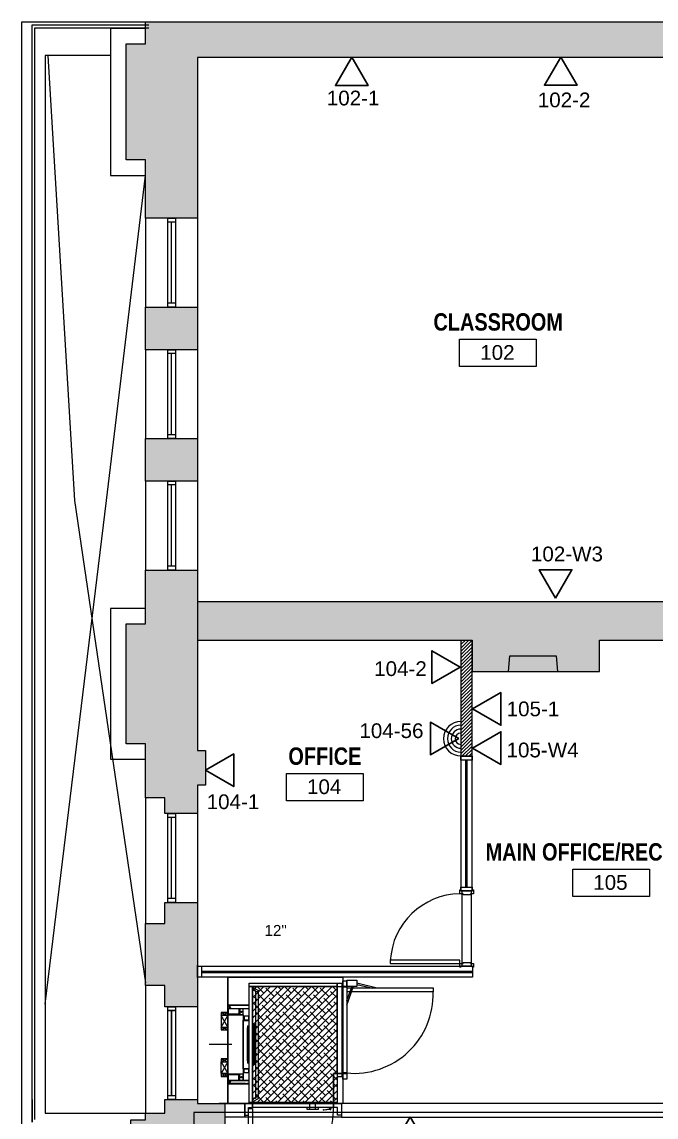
# Model space of a CAD drawing. Header units: inches. Extents: x 891 to 14187, y -1169 to 3232.
# Drawn here: x 4614 to 4942, y 2563 to 3130 of the extents above; entities that cross this region are included whole.
import ezdxf

# ---------------------------------------------------------------- set-up
doc = ezdxf.new("R2010")
doc.units = ezdxf.units.IN
doc.header["$MEASUREMENT"] = 0
for name, pattern in [('IMPORT-IMPORT-CENTER2', [1.125, 0.75, -0.125, 0.125, -0.125]), ('IMPORT-IMPORT-HIDDEN2', [0.1875, 0.125, -0.0625]), ('IMPORT-IMPORT-PHANTOM', [2.5, 1.25, -0.25, 0.25, -0.25, 0.25, -0.25]), ('IMPORT-IMPORT-PHANTOM2', [1.25, 0.625, -0.125, 0.125, -0.125, 0.125, -0.125])]:
    doc.linetypes.add(name, pattern=pattern)
doc.layers.add('_DROPS_IDFS', color=7, linetype='Continuous')
for name, color, linetype, lineweight in [('_OPTEC_LAYER', 1, 'Continuous', 30), ('A-ANNO-RM TAG', 7, 'Continuous', 9), ('A-DOOR', 7, 'Continuous', 9), ('A-DOOR-HEAD', 7, 'IMPORT-IMPORT-HIDDEN2', 9), ('A-GLAZ', 7, 'Continuous', 9), ('A-Grid', 7, 'IMPORT-IMPORT-CENTER2', 9), ('A-Hatch', 7, 'Continuous', 9), ('A-HATCH-1HR', 7, 'Continuous', 9), ('A-RAILING', 7, 'Continuous', 9), ('A-STAIR', 7, 'Continuous', 9), ('A-WALL-INT NEW', 7, 'Continuous', 9), ('E-25', 7, 'Continuous', 9), ('EX-EXT-CORE', 7, 'Continuous', 9), ('EX-Int Wall', 7, 'Continuous', 9), ('EX-Windows', 7, 'Continuous', 9), ('G-ANNO-TEXT', 7, 'Continuous', 9), ('MUC-EXST_COND', 7, 'Continuous', 9), ('MUC-LOW_WALL', 7, 'Continuous', 9), ('PHANTOM', 7, 'IMPORT-IMPORT-PHANTOM', 9), ('SPEAKER', 10, 'Continuous', 20), ('WALL TYPE', 7, 'IMPORT-IMPORT-PHANTOM2', 9)]:
    doc.layers.add(name, color=color, linetype=linetype, lineweight=lineweight)
doc.styles.add('Arial', font='arial.ttf', dxfattribs={"height": 7.623})
doc.styles.add('Arial Narrow_B', font='ARIALNB.TTF', dxfattribs={"height": 9})
doc.styles.add('Arial_4', font='arial.ttf', dxfattribs={"height": 9})

# ---------------------------------------------------------------- blocks, each defined once
blk = doc.blocks.new('TC-101_dwg_X-REF PLAN - Madison AveOriginalCAD_dwg_CPRODOOR_RIGHT42-1357989-TELECOM 1ST FLOOR PLAN-2251339-TELECOM 1ST FLOOR DATA PLAN')
at = {"layer": 'A-DOOR', "color": 8}
for p, q in [((11.62, -3), (11.62, 0)), ((8.62, -3), (8.62, -0.01)), ((15.59, -3.15), (15.71, -3.15)), ((19.28, -3.15), (15.81, -3.41)), ((15.87, -3.28), (18.95, -2.69)), ((19.11, -2.49), (19.11, -2.03)), ((19.59, -2.03), (19.59, -2.81))]:
    blk.add_line(p, q, dxfattribs=at)
at = {"layer": 'A-DOOR', "color": 8, "flags": 128}
for points in [[(-23, -2), (-21, -2), (-21, 0.02), (-25, 0.02), (-25, -6), (-23, -6), (-23, -2)], [(20.87, -2.03), (-20.88, -2.03), (-20.88, 0.02), (20.87, 0.02), (20.87, -2.03)], [(-23, -2.54), (-21, -2.54), (-21, -43.29), (-23.03, -43.29), (-23.03, -2.54)], [(13, -2.03), (13, -3), (7.25, -3), (7.25, -2.02)]]:
    blk.add_lwpolyline(points, dxfattribs=at)
blk.add_lwpolyline([(25, -6), (23, -6), (23, -2.04), (21, -2.04), (21, -0.02), (25, -0.02)], close=True, dxfattribs=at)
at = {"layer": 'A-DOOR', "color": 8}
for centre, radius, start, end in [((-19.61, -2.83), 40.49, 267.9857, 1.1196), ((15.85, -3.15), 0.262, 179.8318, 260.7733), ((15.85, -3.15), 0.137, 179.6779, 280.9791), ((18.92, -2.49), 0.199, 280.9791, 0), ((19.25, -2.81), 0.337, 274.3196, 360)]:
    blk.add_arc(centre, radius, start, end, dxfattribs=at)
at = {"layer": 'PHANTOM', "color": 8, "linetype": 'Continuous'}
blk.add_line((-23.02, -41.53), (-23.02, -42), dxfattribs=at)
blk = doc.blocks.new('TC-101_dwg_X-REF PLAN - Madison AveOriginalCAD_dwg_COMMANDER_GATE_Bside_LH-1357990-TELECOM 1ST FLOOR PLAN-2251340-TELECOM 1ST FLOOR DATA PLAN')
at = {"layer": 'A-STAIR', "color": 8}
for p, q in [((0, -3.44), (-9.87, 0.01)), ((0, -2.61), (-7.47, 0.01)), ((1.01, -5.27), (-0.86, -13.56)), ((1.85, -5.27), (-0.67, -15.7))]:
    blk.add_line(p, q, dxfattribs=at)
at = {"layer": 'A-STAIR', "color": 8, "flags": 128}
blk.add_lwpolyline([(0, -5.21), (0, 0), (3.24, 0), (3.24, -5.21)], close=True, dxfattribs=at)
blk = doc.blocks.new('TC-101_dwg_X-REF PLAN - Madison AveOriginalCAD_dwg_v1504 tower-1357991-TELECOM 1ST FLOOR PLAN-2251341-TELECOM 1ST FLOOR DATA PLAN')
at = {"layer": 'A-STAIR', "color": 8}
for p, q in [((-15.375, 3.1875), (-15.375, 4.8125)), ((15.375, 3.1875), (15.375, 4.8125))]:
    blk.add_line(p, q, dxfattribs=at)
at = {"layer": 'A-STAIR', "color": 8, "flags": 128}
blk.add_lwpolyline([(15.375, 3), (-15.375, 3), (-15.375, 11), (15.375, 11)], close=True, dxfattribs=at)
blk = doc.blocks.new('TC-101_dwg_X-REF PLAN - Madison AveOriginalCAD_dwg_WALL_LAG_PLUS_LEG-1357992-TELECOM 1ST FLOOR PLAN-2251342-TELECOM 1ST FLOOR DATA PLAN')
at = {"layer": 'A-STAIR', "color": 8}
for p, q in [((0, -2.14), (0, 9.72)), ((-20.12, -9.09), (-20.12, 0)), ((-18.62, 0), (-18.62, -6.38)), ((-15.88, 0), (-15.88, -0.25)), ((15.88, 0), (15.88, -0.25)), ((18.38, 0), (18.38, -0.25)), ((18.62, 0), (18.62, -11)), ((20.12, -11), (20.12, 0)), ((-15.62, -0.5), (-15.38, -0.5)), ((-15.62, -5.5), (-15.62, -0.5)), ((-15.38, -5.5), (-15.62, -5.5)), ((-15.38, -5.5), (-15.38, -0.5)), ((15.62, -0.5), (15.38, -0.5)), ((15.38, -5.5), (15.38, -0.5)), ((15.38, -5.5), (15.62, -5.5)), ((15.62, -5.5), (15.62, -0.5)), ((-20.12, -9.09), (-20.12, -9.97)), ((-20.12, -11), (-20.12, -9.97)), ((-18.62, -6.38), (-18.62, -11)), ((-18.38, -5.75), (-15.88, -5.75)), ((-18.38, -6.19), (-15.38, -6.19)), ((-15.88, -5.75), (-15.88, -6)), ((-9.62, -11), (-9.62, -10.24)), ((-8.57, -11), (-8.57, -10.24)), ((8.52, -10.24), (8.52, -11)), ((9.58, -10.24), (9.58, -11)), ((18.38, -6.19), (15.38, -6.19)), ((18.38, -7.81), (15.38, -7.81)), ((15.38, -8), (18.38, -8)), ((15.88, -5.75), (15.88, -6))]:
    blk.add_line(p, q, dxfattribs=at)
at = {"layer": 'A-STAIR', "color": 8, "flags": 128}
for points in [[(-18.38, 0), (-18.62, 0), (-20.12, 0), (-20.38, 0), (-20.38, -9.09), (-20.38, -9.97), (-20.38, -11), (20.38, -11), (20.38, 0), (20.12, 0), (18.62, 0), (18.38, 0), (15.88, 0)], [(-15.88, 0), (-18.38, 0), (-18.38, -0.25)], [(-15.88, -0.25), (-18.38, -0.25), (-18.38, -5.75), (-18.38, -11)], [(18.38, -5.75), (18.38, -0.25), (15.88, -0.25)], [(-15.38, -6.19), (-15.38, -6), (-15.88, -6), (-18.38, -6)], [(-15.38, -7.81), (-17.58, -7.81), (-18.38, -7.81)], [(-15.38, -8), (-17.58, -8), (-18.38, -8)], [(-12.38, -8), (-12.38, -10.88), (-14.62, -10.88), (-12.38, -10.88)], [(-14.62, -10.88), (-14.62, -8.5), (-12.62, -8.5)], [(-12.62, -8.88), (-12.62, -10.88), (-12.62, -8), (12.62, -8), (12.62, -10.88), (12.62, -8.88)], [(-9.56, -10.18), (-9.56, -10.24), (-9.62, -10.24)], [(-8.63, -10.18), (-8.63, -10.24), (-9.56, -10.24), (-9.56, -11)], [(9.52, -10.18), (9.52, -10.18), (8.58, -10.18), (8.46, -10.18), (8.46, -10.18), (-8.5, -10.18), (-8.51, -10.18), (-8.63, -10.18), (-9.56, -10.18), (-9.56, -10.18)], [(-8.5, -10.18), (-8.5, -10.24), (-8.57, -10.24), (-8.63, -10.24), (-8.63, -11)], [(-8.5, -11), (-8.5, -10.24), (8.46, -10.24), (8.46, -11)], [(8.46, -10.18), (8.46, -10.24), (8.52, -10.24), (8.58, -10.24), (8.58, -10.18)], [(9.58, -10.24), (9.52, -10.24), (8.58, -10.24), (8.58, -11)], [(9.52, -11), (9.52, -10.24), (9.52, -10.18)], [(12.38, -8), (12.38, -10.88), (14.62, -10.88), (14.62, -8.5), (12.62, -8.5)], [(15.38, -6.19), (15.38, -6), (15.88, -6), (18.38, -6), (18.38, -5.75), (15.88, -5.75)], [(18.38, -11), (18.38, -6.19), (18.38, -6)]]:
    blk.add_lwpolyline(points, dxfattribs=at)
at = {"layer": 'A-STAIR', "color": 8}
for centre, radius in [((-19.38, -1), 0.313), ((19.38, -1), 0.313), ((-16.88, -7), 0.312), ((16.88, -7), 0.307)]:
    blk.add_circle(centre, radius, dxfattribs=at)
for centre, radius, start, end in [((-15.88, -5.5), 0.5, 270, 0), ((-15.88, -5.5), 0.25, 270, 0), ((-15.88, -0.5), 0.5, 360, 90), ((-15.88, -0.5), 0.25, 0, 90), ((15.88, -0.5), 0.5, 90, 180), ((15.88, -5.5), 0.5, 180, 270), ((15.88, -0.5), 0.25, 90, 180), ((15.88, -5.5), 0.25, 180, 270), ((-9.56, -10.24), 0.06, 90, 180), ((-8.51, -10.24), 0.06, 90, 180), ((8.46, -10.24), 0.06, 0, 90), ((9.52, -10.24), 0.06, 0, 90)]:
    blk.add_arc(centre, radius, start, end, dxfattribs=at)
blk.add_blockref('TC-101_dwg_X-REF PLAN - Madison AveOriginalCAD_dwg_v1504 tower-1357991-TELECOM 1ST FLOOR PLAN-2251341-TELECOM 1ST FLOOR DATA PLAN', (0, -11))
blk = doc.blocks.new('TC-101_dwg_X-REF PLAN - Madison AveOriginalCAD_dwg_STUD2x6-1357993-TELECOM 1ST FLOOR PLAN-2251343-TELECOM 1ST FLOOR DATA PLAN')
at = {"layer": 'A-STAIR', "color": 8}
for p, q in [((-16.5, 3.5), (-15, 0)), ((-7.5, 3.5), (-9, 0)), ((9, 3.5), (15, 0)), ((9, 0), (15, 3.5))]:
    blk.add_line(p, q, dxfattribs=at)
at = {"layer": 'A-STAIR', "color": 8, "flags": 128}
for points in [[(-16.5, 0), (-15, 0), (-9, 0), (-7.5, 0), (-9, 3.5)], [(-7.5, 0), (-7.5, 3.5), (-9, 3.5), (-15, 0), (-15, 3.5), (-9, 3.5), (-9, 0), (-15, 3.5), (-16.5, 3.5), (-16.5, 0), (-15, 3.5)], [(16.5, 0), (16.5, 3.5), (15, 0), (9, 0), (7.5, 3.5)], [(16.5, 3.5), (15, 3.5), (16.5, 0), (15, 0), (15, 3.5), (9, 3.5), (9, 0), (7.5, 0), (9, 3.5), (7.5, 3.5), (7.5, 0)]]:
    blk.add_lwpolyline(points, dxfattribs=at)
blk = doc.blocks.new('TC-101_dwg_X-REF PLAN - Madison AveOriginalCAD_dwg_HANDRAIL_60-1357994-TELECOM 1ST FLOOR PLAN-2251344-TELECOM 1ST FLOOR DATA PLAN')
at = {"layer": 'A-STAIR', "color": 8}
for p, q in [((-27.2415, -2.789), (27.2415, -2.789)), ((27.2415, -3.9765), (-27.2415, -3.9765))]:
    blk.add_line(p, q, dxfattribs=at)
at = {"layer": 'A-STAIR', "color": 8, "flags": 128}
for points in [[(-27.2415, -2.6015), (-27.9915, -2.6015), (-27.9915, -1), (-29.3665, -1), (-29.3665, -1.625), (-27.9915, -4.164), (-27.2415, -4.164)], [(27.2415, -2.6015), (27.9915, -2.6015), (27.9915, -1), (29.3665, -1), (29.3665, -1.625), (27.9915, -4.164), (27.2415, -4.164)]]:
    blk.add_lwpolyline(points, close=True, dxfattribs=at)
blk = doc.blocks.new('TC-101_dwg_X-REF PLAN - Madison AveOriginalCAD_dwg_COP_PLANVIEW-1357995-TELECOM 1ST FLOOR PLAN-2251345-TELECOM 1ST FLOOR DATA PLAN')
at = {"layer": 'A-STAIR', "color": 8}
for p, q in [((-10.38, -0.75), (-10.38, -0.83)), ((10.38, -0.75), (10.38, -0.83))]:
    blk.add_line(p, q, dxfattribs=at)
at = {"layer": 'A-STAIR', "color": 8, "flags": 128}
for points in [[(-10.58, -0.75), (-10.68, 0), (10.68, 0), (10.58, -0.75)], [(-10.55, 0), (-10.38, -0.75), (10.38, -0.75), (10.55, 0)], [(10.49, -0.83), (10.38, -0.83), (-10.38, -0.83), (-10.49, -0.83)], [(5.98, -0.94), (5.98, -0.92), (5.99, -0.9), (6.01, -0.88), (6.03, -0.86), (6.06, -0.84), (6.1, -0.83)], [(5.98, -0.93), (5.98, -0.95), (5.99, -0.99), (6.01, -1.03), (6.03, -1.06), (6.07, -1.08), (6.12, -1.11), (6.19, -1.13), (6.26, -1.16), (6.34, -1.17), (6.42, -1.18), (6.51, -1.19), (6.6, -1.2), (6.69, -1.2), (6.73, -1.2), (6.78, -1.2), (6.87, -1.2), (6.96, -1.19), (7.04, -1.18), (7.13, -1.17), (7.2, -1.15), (7.27, -1.13), (7.33, -1.11), (7.39, -1.08), (7.43, -1.05), (7.45, -1.02), (7.47, -0.98), (7.48, -0.94), (7.48, -0.93)], [(7.35, -0.83), (7.39, -0.84), (7.42, -0.86), (7.45, -0.88), (7.46, -0.9), (7.47, -0.92), (7.48, -0.93)]]:
    blk.add_lwpolyline(points, dxfattribs=at)
blk.add_lwpolyline([(6.73, -1.2), (6.8, -1.2), (6.87, -1.2), (6.94, -1.19), (7, -1.18), (7.07, -1.18), (7.13, -1.16), (7.18, -1.15), (7.23, -1.14), (7.27, -1.12), (7.31, -1.11), (7.34, -1.09), (7.36, -1.07), (7.37, -1.06), (7.38, -1.04), (7.37, -1.02), (7.36, -1), (7.35, -0.98), (7.32, -0.96), (7.29, -0.95), (7.25, -0.93), (7.2, -0.92), (7.15, -0.91), (7.1, -0.89), (7.04, -0.88), (6.97, -0.88), (6.9, -0.87), (6.83, -0.87), (6.76, -0.86), (6.69, -0.86), (6.62, -0.87), (6.55, -0.87), (6.48, -0.88), (6.42, -0.88), (6.36, -0.89), (6.3, -0.91), (6.25, -0.92), (6.2, -0.93), (6.16, -0.95), (6.13, -0.96), (6.11, -0.98), (6.09, -1), (6.08, -1.02), (6.08, -1.04), (6.08, -1.06), (6.1, -1.07), (6.12, -1.09), (6.15, -1.11), (6.18, -1.12), (6.22, -1.14), (6.27, -1.15), (6.33, -1.16), (6.39, -1.18), (6.45, -1.18), (6.52, -1.19), (6.58, -1.2), (6.65, -1.2)], close=True, dxfattribs=at)
at = {"layer": 'A-STAIR', "color": 8}
for centre, radius, start, end in [((-10.48, -0.17), 0.585, 260.1531, 279.8469), ((-10.49, -0.74), 0.09, 188, 270), ((6.12, -0.92), 0.142, 136.8314, 185.715), ((7.34, -0.92), 0.138, 352.101, 43.7752), ((10.48, -0.32), 0.445, 257.0184, 282.9816), ((10.49, -0.74), 0.09, 270, 352)]:
    blk.add_arc(centre, radius, start, end, dxfattribs=at)

msp = doc.modelspace()

# ---------------------------------------------------------------- hatches: boundary and pattern name
at = {"layer": 'A-Hatch'}
h = msp.add_hatch(color=9, dxfattribs=at)
h.paths.add_polyline_path([(4677.79, 2892.41), (4704.79, 2892.41), (4704.79, 2914.41), (4677.79, 2914.41)])
h.paths.add_polyline_path([(4704.79, 2960.41), (4704.79, 2982.41), (4677.79, 2982.41), (4677.79, 2960.41)])
h.paths.add_polyline_path([(4704.79, 3028.41), (4704.79, 3111.48), (5535.51, 3111.48), (5535.51, 3085.17), (5557.13, 3085.17), (5557.13, 3129.98), (4677.79, 3129.98), (4677.79, 3118.59), (4667.79, 3118.59), (4667.79, 3058.59), (4677.79, 3058.59), (4677.79, 3028.41)])
for points in [[(4687.79, 2720.41), (4704.79, 2720.41), (4704.79, 2735.05), (4708.79, 2735.05), (4708.79, 2753.05), (4704.79, 2753.05), (4704.79, 2846.41), (4677.79, 2846.41), (4677.79, 2818.59), (4667.79, 2818.59), (4667.79, 2756.59), (4677.79, 2756.59), (4677.79, 2728.49), (4687.79, 2728.49)], [(4888.58, 2794.01), (4912.79, 2794.01), (4912.79, 2810.07), (5006.41, 2810.07), (5006.41, 2810.41), (5006.91, 2810.41), (5006.91, 2830.07), (4704.79, 2830.07), (4704.79, 2810.07), (4846.79, 2810.04), (4846.79, 2794.01)], [(4687.79, 2620.47), (4704.79, 2620.47), (4704.79, 2674.41), (4687.79, 2674.41), (4687.79, 2663.49), (4677.79, 2663.49), (4677.79, 2631.49), (4687.79, 2631.49)], [(4696.79, 2531.89), (4708.79, 2531.89), (4708.79, 2543.41), (4718.79, 2543.41), (4718.79, 2570.41), (4704.79, 2570.41), (4704.79, 2572.47), (4687.79, 2572.47), (4687.79, 2565.49), (4677.79, 2565.49), (4677.79, 2561.99), (4670.29, 2561.99), (4670.29, 2537.99), (4677.79, 2537.99), (4677.79, 2533.49), (4696.79, 2533.49)]]:
    msp.add_hatch(color=9, dxfattribs=at).paths.add_polyline_path(points)
at = {"layer": 'E-25'}
h = msp.add_hatch(dxfattribs=at)
h.set_pattern_fill('FP_4', color=8, style=0, pattern_type=2)
h.set_pattern_definition([(45, (3582.9914, -16347.6793), (-1.76776695, 1.76776695), []), (135, (3582.9914, -16347.6793), (-5.30330086, 1.76776695), [6.25, -3.75])])
h.paths.add_polyline_path([(4776.91, 2570.97), (4776.91, 2630.97), (4733.36, 2630.97), (4733.36, 2570.97), (4747.24, 2570.97)])

# ---------------------------------------------------------------- linework, layer by layer
at = {"layer": '_DROPS_IDFS', "color": 1, "lineweight": 30}
for points in [[(4890, 2831.93), (4898.44, 2846.55), (4881.55, 2846.55)], [(4840.65, 2796.25), (4826.03, 2804.69), (4826.03, 2787.8)], [(4847.08, 2774.56), (4861.7, 2766.12), (4861.7, 2783)], [(4839.88, 2759.27), (4825.25, 2767.71), (4825.25, 2750.83)], [(4847.08, 2754.33), (4861.7, 2745.89), (4861.7, 2762.77)], [(4708.88, 2742.86), (4723.5, 2734.42), (4723.5, 2751.3)]]:
    msp.add_lwpolyline(points, close=True, dxfattribs=at)
at = {"layer": '_OPTEC_LAYER', "color": 1, "lineweight": 30}
for points in [[(4784.54, 3111.65), (4776.1, 3097.03), (4792.98, 3097.03)], [(4892.66, 3111.8), (4884.21, 3097.18), (4901.1, 3097.18)], [(4814.81, 2563.51), (4806.37, 2548.89), (4823.25, 2548.89)]]:
    msp.add_lwpolyline(points, close=True, dxfattribs=at)
at = {"layer": 'A-ANNO-RM TAG', "color": 9, "flags": 128}
for points in [[(4840.36, 2965.85), (4880.04, 2965.85), (4880.04, 2951.63), (4840.36, 2951.63)], [(4750.76, 2741.2), (4790.44, 2741.2), (4790.44, 2726.98), (4750.76, 2726.98)], [(4898.91, 2691.68), (4938.59, 2691.68), (4938.59, 2677.46), (4898.91, 2677.46)]]:
    msp.add_lwpolyline(points, close=True, dxfattribs=at)
at = {"layer": 'A-DOOR', "color": 8, "flags": 128}
for points in [[(4840.48, 2680.9), (4840.98, 2680.9), (4840.98, 2680.4), (4846.98, 2680.4), (4846.98, 2680.9), (4847.48, 2680.9), (4847.48, 2678.9), (4845.98, 2678.9), (4845.98, 2678.39), (4842.23, 2678.39), (4842.23, 2678.9), (4840.48, 2678.9)], [(4840.48, 2644.65), (4804.48, 2644.65), (4804.48, 2642.9), (4840.48, 2642.9)], [(4846.98, 2641.4), (4840.98, 2641.4), (4840.98, 2640.9), (4840.48, 2640.9), (4840.48, 2642.9), (4842.23, 2642.9), (4842.23, 2643.41), (4845.98, 2643.41), (4845.98, 2642.9), (4847.48, 2642.9), (4847.48, 2640.9), (4846.98, 2640.9)]]:
    msp.add_lwpolyline(points, close=True, dxfattribs=at)
at = {"layer": 'A-DOOR', "color": 55, "lineweight": 13, "flags": 128}
msp.add_lwpolyline([(4840.48, 2644.65), (4804.48, 2644.65), (4804.48, 2642.9), (4840.48, 2642.9)], close=True, dxfattribs=at)
at = {"layer": 'A-DOOR', "color": 8, "flags": 128}
msp.add_lwpolyline([(4826.66, 2628.18), (4782.16, 2628.18), (4782.16, 2630.22), (4826.66, 2630.22), (4826.66, 2628.18)], dxfattribs=at)
at = {"layer": 'A-DOOR', "color": 8}
for centre, radius, start, end in [((4840.93, 2642.41), 36.5, 90.7047, 176.8701), ((4785.73, 2626.99), 40.95, 264.6555, 1.6669)]:
    msp.add_arc(centre, radius, start, end, dxfattribs=at)
at = {"layer": 'A-DOOR-HEAD', "color": 8, "linetype": 'Continuous'}
for p, q in [((4729.17, 2570.4), (4779.17, 2570.4)), ((4729.17, 2563.41), (4729.17, 2570.4)), ((4779.17, 2570.4), (4779.17, 2563.41)), ((4779.17, 2563.41), (4729.17, 2563.41))]:
    msp.add_line(p, q, dxfattribs=at)
at = {"layer": 'A-DOOR-HEAD', "color": 8, "linetype": 'Continuous', "flags": 128}
msp.add_lwpolyline([(4846.55, 2680.4), (4841.55, 2680.4), (4841.55, 2641.4), (4846.55, 2641.4)], close=True, dxfattribs=at)
at = {"layer": 'A-GLAZ', "color": 8}
for p, q in [((4840.98, 2750.04), (4846.79, 2750.04)), ((4840.98, 2748.04), (4840.98, 2750.04)), ((4846.79, 2748.04), (4840.98, 2748.04)), ((4843.51, 2682.4), (4843.51, 2748.04)), ((4844.26, 2682.4), (4844.26, 2748.04)), ((4846.79, 2750.04), (4846.79, 2748.04)), ((4840.98, 2682.4), (4846.79, 2682.4)), ((4840.98, 2680.4), (4840.98, 2682.4)), ((4846.79, 2680.4), (4840.98, 2680.4)), ((4846.79, 2682.4), (4846.79, 2680.4)), ((4706.79, 2638.93), (4846.94, 2638.93)), ((4706.79, 2638.18), (4846.94, 2638.18))]:
    msp.add_line(p, q, dxfattribs=at)
at = {"layer": 'A-Grid', "color": 8, "linetype": 'Continuous'}
for p, q in [((4659.79, 3112.59), (4625.87, 3112.59)), ((4627.31, 3112.59), (4641.11, 2882.37)), ((4657.67, 2882.37), (4677.79, 3050.59)), ((4625.87, 2621.77), (4657.67, 2882.37)), ((4641.11, 2882.37), (4677.79, 2632.79)), ((4625.87, 2565.49), (4677.79, 2565.49))]:
    msp.add_line(p, q, dxfattribs=at)
at = {"layer": 'A-HATCH-1HR', "color": 8}
for p, q in [((4840.98, 2809.6), (4841.42, 2810.04)), ((4840.98, 2807.83), (4843.19, 2810.04)), ((4840.98, 2806.07), (4844.96, 2810.04)), ((4840.98, 2804.3), (4846.72, 2810.04)), ((4840.98, 2802.53), (4846.79, 2808.34)), ((4840.98, 2800.76), (4846.79, 2806.57)), ((4840.98, 2798.99), (4846.79, 2804.8)), ((4840.98, 2797.23), (4846.79, 2803.04)), ((4840.98, 2795.46), (4846.79, 2801.27)), ((4840.98, 2793.69), (4846.79, 2799.5)), ((4840.98, 2791.92), (4846.79, 2797.73)), ((4840.98, 2790.16), (4846.79, 2795.96)), ((4840.98, 2788.39), (4846.79, 2794.2)), ((4840.98, 2786.62), (4846.79, 2792.43)), ((4840.98, 2784.85), (4846.79, 2790.66)), ((4840.98, 2783.09), (4846.79, 2788.89)), ((4840.98, 2781.32), (4846.79, 2787.13)), ((4840.98, 2779.55), (4846.79, 2785.36)), ((4840.98, 2777.78), (4846.79, 2783.59)), ((4840.98, 2776.01), (4846.79, 2781.82)), ((4840.98, 2774.25), (4846.79, 2780.05)), ((4840.98, 2772.48), (4846.79, 2778.29)), ((4840.98, 2770.71), (4846.79, 2776.52)), ((4840.98, 2768.94), (4846.79, 2774.75)), ((4840.98, 2767.18), (4846.79, 2772.98)), ((4840.98, 2765.41), (4846.79, 2771.22)), ((4840.98, 2763.64), (4846.79, 2769.45)), ((4840.98, 2761.87), (4846.79, 2767.68)), ((4840.98, 2760.1), (4846.79, 2765.91)), ((4840.98, 2758.34), (4846.79, 2764.14)), ((4840.98, 2756.57), (4846.79, 2762.38)), ((4840.98, 2754.8), (4846.79, 2760.61)), ((4840.98, 2753.03), (4846.79, 2758.84)), ((4840.98, 2751.27), (4846.79, 2757.07)), ((4841.52, 2750.04), (4846.79, 2755.31)), ((4843.29, 2750.04), (4846.79, 2753.54)), ((4845.06, 2750.04), (4846.79, 2751.77))]:
    msp.add_line(p, q, dxfattribs=at)
at = {"layer": 'A-RAILING', "color": 8}
for p, q in [((4619.14, 2560.71), (4619.14, 3128.48)), ((4619.14, 3128.48), (4679.56, 3128.48)), ((4620.64, 2562.21), (4620.64, 3126.98)), ((4620.64, 3126.98), (4679.56, 3126.98)), ((4619.14, 2572.47), (4619.14, 2560.71)), ((4620.64, 2562.21), (4620.64, 2572.47))]:
    msp.add_line(p, q, dxfattribs=at)
at = {"layer": 'A-STAIR', "color": 8, "flags": 128}
for points in [[(4720.41, 2570.41), (4720.41, 2635.72), (4779.91, 2635.72), (4779.91, 2570.41), (4720.41, 2570.41), (4720.41, 2635.72), (4779.91, 2635.72), (4779.91, 2570.41)], [(4731.41, 2632.72), (4776.91, 2632.72), (4776.91, 2630.97), (4731.41, 2630.97)], [(4731.41, 2570.97), (4731.41, 2630.97), (4733.16, 2630.97), (4733.16, 2570.97)], [(4733.16, 2570.97), (4733.16, 2630.97), (4776.91, 2630.97), (4776.91, 2585.97), (4775.16, 2585.97), (4775.16, 2570.97)], [(4779.91, 2630.97), (4779.91, 2633.97), (4781.91, 2633.97), (4781.91, 2630.97)], [(4779.91, 2586.22), (4779.91, 2630.72), (4781.91, 2630.72), (4781.91, 2586.22)], [(4779.91, 2582.97), (4779.91, 2585.97), (4781.91, 2585.97), (4781.91, 2582.97)]]:
    msp.add_lwpolyline(points, close=True, dxfattribs=at)
msp.add_lwpolyline([(4776.91, 2585.97), (4776.91, 2632.72), (4779.35, 2632.72), (4779.35, 2585.97), (4776.91, 2585.97), (4776.91, 2630.97), (4779.35, 2630.97), (4779.35, 2585.97), (4776.91, 2585.97), (4776.91, 2570.97), (4775.16, 2570.97), (4775.16, 2585.97), (4779.35, 2585.97), (4779.35, 2584.22), (4776.91, 2584.22)], dxfattribs=at)
at = {"layer": 'A-WALL-INT NEW', "color": 8}
for p, q in [((4846.79, 2810.04), (4840.98, 2810.04)), ((4840.98, 2810.04), (4840.98, 2680.4)), ((4846.79, 2680.4), (4846.79, 2810.04)), ((4846.79, 2750.04), (4840.98, 2750.04)), ((4840.98, 2680.4), (4846.79, 2680.4)), ((4704.79, 2636.31), (4704.79, 2641.99)), ((4704.79, 2641.4), (4846.94, 2641.4)), ((4846.94, 2641.4), (4846.94, 2635.72)), ((4846.94, 2635.72), (4704.79, 2635.72)), ((4720.41, 2635.72), (4720.41, 2570.41)), ((4720.41, 2570.41), (4715.9, 2570.41))]:
    msp.add_line(p, q, dxfattribs=at)
at = {"layer": 'EX-EXT-CORE', "color": 8}
for p, q in [((4704.79, 2830.07), (4874.24, 2830.07)), ((4874.24, 2830.07), (4875.67, 2830.07)), ((4875.67, 2830.07), (4876.33, 2830.07)), ((4876.33, 2830.07), (4877.76, 2830.07))]:
    msp.add_line(p, q, dxfattribs=at)
at = {"layer": 'EX-EXT-CORE', "color": 8, "flags": 128}
for points in [[(5084.97, 3111.48), (5083.39, 3111.48), (4704.79, 3111.48), (4704.79, 3028.41), (4677.79, 3028.41), (4677.79, 3058.59), (4667.79, 3058.59), (4667.79, 3118.59), (4677.79, 3118.59), (4677.79, 3129.98), (5557.13, 3129.98)], [(4877.76, 2830.07), (5006.91, 2830.07), (5006.91, 2810.41), (5006.41, 2810.41), (5006.41, 2622.8), (5002.41, 2622.8), (5002.41, 2810.07)], [(4704.79, 2810.07), (4846.79, 2810.07), (4846.79, 2794.01), (4912.79, 2794.01), (4912.79, 2810.07), (5006.41, 2810.07)], [(5002.41, 2570.41), (4779.16, 2570.41), (4779.16, 2563.41), (5006.41, 2563.41), (5006.41, 2583.8), (5002.41, 2583.8), (5002.41, 2563.41)], [(4677.79, 2537.99), (4670.29, 2537.99), (4670.29, 2561.99), (4677.79, 2561.99), (4677.79, 2565.49), (4687.79, 2565.49), (4687.79, 2572.47), (4704.79, 2572.47), (4704.79, 2570.41), (4729.17, 2570.41), (4729.17, 2563.41), (4718.79, 2563.41)], [(4718.79, 2570.41), (4718.79, 2543.41), (4708.79, 2543.41), (4708.79, 2531.89), (4696.79, 2531.89), (4696.79, 2533.49), (4677.79, 2533.49), (4677.79, 2537.99), (4677.79, 2533.49)]]:
    msp.add_lwpolyline(points, dxfattribs=at)
for points in [[(4677.79, 2982.41), (4704.79, 2982.41), (4704.79, 2960.41), (4677.79, 2960.41)], [(4677.79, 2914.41), (4704.79, 2914.41), (4704.79, 2892.41), (4677.79, 2892.41)], [(4677.79, 2846.41), (4704.79, 2846.41), (4704.79, 2810.07), (4704.79, 2753.05), (4708.79, 2753.05), (4708.79, 2735.05), (4704.79, 2735.05), (4704.79, 2720.41), (4687.79, 2720.41), (4687.79, 2728.49), (4677.79, 2728.49), (4677.79, 2756.59), (4667.79, 2756.59), (4667.79, 2818.59), (4677.79, 2818.59)], [(4687.79, 2663.49), (4687.79, 2674.41), (4704.79, 2674.41), (4704.79, 2620.47), (4687.79, 2620.47), (4687.79, 2631.49), (4677.79, 2631.49), (4677.79, 2663.49)]]:
    msp.add_lwpolyline(points, close=True, dxfattribs=at)
at = {"layer": 'EX-Int Wall', "color": 8}
for p, q in [((4865.59, 2794.01), (4866.29, 2801.98)), ((4866.29, 2801.98), (4890.29, 2801.98)), ((4890.29, 2801.98), (4890.98, 2794.01))]:
    msp.add_line(p, q, dxfattribs=at)
at = {"layer": 'EX-Windows', "color": 8}
for p, q in [((4689.29, 2982.41), (4689.29, 3028.41)), ((4689.29, 3028.41), (4693.29, 3028.41)), ((4693.29, 3026.41), (4689.29, 3026.41)), ((4691.29, 2984.41), (4691.29, 3026.41)), ((4693.29, 3028.41), (4693.29, 2982.41)), ((4693.29, 2984.41), (4689.29, 2984.41)), ((4693.29, 2982.41), (4689.29, 2982.41)), ((4689.29, 2914.41), (4689.29, 2960.41)), ((4689.29, 2960.41), (4693.29, 2960.41)), ((4693.29, 2958.41), (4689.29, 2958.41)), ((4691.29, 2916.41), (4691.29, 2958.41)), ((4693.29, 2960.41), (4693.29, 2914.41)), ((4693.29, 2916.41), (4689.29, 2916.41)), ((4693.29, 2914.41), (4689.29, 2914.41)), ((4689.29, 2846.41), (4689.29, 2892.41)), ((4689.29, 2892.41), (4693.29, 2892.41)), ((4693.29, 2890.41), (4689.29, 2890.41)), ((4691.29, 2848.41), (4691.29, 2890.41)), ((4693.29, 2892.41), (4693.29, 2846.41)), ((4693.29, 2848.41), (4689.29, 2848.41)), ((4693.29, 2846.41), (4689.29, 2846.41)), ((4689.29, 2674.41), (4689.29, 2720.41)), ((4689.29, 2720.41), (4693.29, 2720.41)), ((4693.29, 2720.41), (4693.29, 2674.41)), ((4693.29, 2718.41), (4689.29, 2718.41)), ((4691.29, 2676.41), (4691.29, 2718.41)), ((4693.29, 2676.41), (4689.29, 2676.41)), ((4693.29, 2674.41), (4689.29, 2674.41)), ((4704.79, 2635.59), (4704.79, 2641.4)), ((4704.79, 2641.4), (4706.79, 2641.4)), ((4706.79, 2641.4), (4706.79, 2635.72)), ((4706.79, 2635.72), (4704.79, 2635.72)), ((4704.79, 2635.72), (4704.79, 2635.59)), ((4677.79, 2631.49), (4677.79, 2565.49)), ((4689.29, 2572.47), (4689.29, 2620.47)), ((4689.29, 2620.47), (4693.29, 2620.47)), ((4689.29, 2572.47), (4689.29, 2620.47)), ((4689.29, 2620.47), (4693.29, 2620.47)), ((4689.29, 2618.47), (4693.29, 2618.47)), ((4693.29, 2618.47), (4689.29, 2618.47)), ((4691.29, 2618.47), (4691.29, 2574.47)), ((4691.29, 2574.47), (4691.29, 2618.47)), ((4693.29, 2620.47), (4693.29, 2572.47)), ((4693.29, 2620.47), (4693.29, 2572.47)), ((4704.79, 2620.47), (4704.79, 2572.47)), ((4693.29, 2574.47), (4689.29, 2574.47)), ((4693.29, 2572.47), (4689.29, 2572.47)), ((4693.29, 2572.47), (4689.29, 2572.47))]:
    msp.add_line(p, q, dxfattribs=at)
at = {"layer": 'MUC-EXST_COND', "color": 8}
for p, q in [((4613.87, 2558.49), (4613.87, 3129.98)), ((4613.87, 3129.98), (4677.79, 3129.98)), ((4625.87, 3112.59), (4625.87, 2565.49))]:
    msp.add_line(p, q, dxfattribs=at)
at = {"layer": 'MUC-LOW_WALL', "color": 8}
for p, q in [((4677.79, 3126.59), (4659.79, 3126.59)), ((4659.79, 3126.59), (4659.79, 3050.59)), ((4659.79, 3050.59), (4677.79, 3050.59)), ((4677.79, 3028.41), (4677.79, 2982.41)), ((4704.79, 3028.41), (4704.79, 2982.41)), ((4677.79, 2960.41), (4677.79, 2914.41)), ((4704.79, 2960.41), (4704.79, 2914.41)), ((4677.79, 2892.41), (4677.79, 2846.41)), ((4704.79, 2892.41), (4704.79, 2846.41)), ((4677.79, 2826.59), (4659.79, 2826.59)), ((4659.79, 2826.59), (4659.79, 2748.59)), ((4865.59, 2794.01), (4890.98, 2794.01)), ((4659.79, 2748.59), (4677.79, 2748.59)), ((4677.79, 2728.49), (4677.79, 2663.49)), ((4704.79, 2720.41), (4704.79, 2674.41))]:
    msp.add_line(p, q, dxfattribs=at)
at = {"layer": 'SPEAKER', "color": 3}
for radius in [8.94, 6.94, 4.94, 2.93]:
    msp.add_arc((4840.98, 2759.17), radius, 90, 270, dxfattribs=at)
at = {"layer": 'WALL TYPE', "color": 8, "linetype": 'Continuous'}
for p, q in [((5004.41, 2565.72), (4702.78, 2565.72)), ((4702.78, 2565.72), (4702.78, 2440.53))]:
    msp.add_line(p, q, dxfattribs=at)

# ---------------------------------------------------------------- block references
for name, p, rotation in [('TC-101_dwg_X-REF PLAN - Madison AveOriginalCAD_dwg_HANDRAIL_60-1357994-TELECOM 1ST FLOOR PLAN-2251344-TELECOM 1ST FLOOR DATA PLAN', (4732.16, 2600.97), 90), ('TC-101_dwg_X-REF PLAN - Madison AveOriginalCAD_dwg_COMMANDER_GATE_Bside_LH-1357990-TELECOM 1ST FLOOR PLAN-2251340-TELECOM 1ST FLOOR DATA PLAN', (4781.91, 2630.97), 90), ('TC-101_dwg_X-REF PLAN - Madison AveOriginalCAD_dwg_WALL_LAG_PLUS_LEG-1357992-TELECOM 1ST FLOOR PLAN-2251342-TELECOM 1ST FLOOR DATA PLAN', (4720.41, 2600.97), 90), ('TC-101_dwg_X-REF PLAN - Madison AveOriginalCAD_dwg_STUD2x6-1357993-TELECOM 1ST FLOOR PLAN-2251343-TELECOM 1ST FLOOR DATA PLAN', (4720.41, 2600.97), 90), ('TC-101_dwg_X-REF PLAN - Madison AveOriginalCAD_dwg_COP_PLANVIEW-1357995-TELECOM 1ST FLOOR PLAN-2251345-TELECOM 1ST FLOOR DATA PLAN', (4733.16, 2600.97), 90), ('TC-101_dwg_X-REF PLAN - Madison AveOriginalCAD_dwg_CPRODOOR_RIGHT42-1357989-TELECOM 1ST FLOOR PLAN-2251339-TELECOM 1ST FLOOR DATA PLAN', (4754.16, 2570.41), 0.04562616445347963)]:
    msp.add_blockref(name, p, dxfattribs=dict(rotation=rotation))

# ---------------------------------------------------------------- texts
at = {"layer": '_OPTEC_LAYER', "color": 1, "char_height": 7.623, "attachment_point": 1, "style": 'Arial'}
for s, insert in [('102-1', (4771.63, 3094.4)), ('102-2', (4880.81, 3093.43))]:
    msp.add_mtext_dynamic_manual_height_columns(s, width=5.9059, gutter_width=1, heights=[0.748], dxfattribs=dict(at, insert=insert))
at = {"layer": '_OPTEC_LAYER', "char_height": 7.623, "attachment_point": 1, "style": 'Arial'}
for s, insert in [('102-W3', (4877.25, 2858.53)), ('104-2', (4796.13, 2799.2)), ('105-1', (4864.69, 2778.4)), ('104-56', (4788.5, 2767.11)), ('105-W4', (4864.64, 2757.13)), ('104-1', (4709.47, 2730.35))]:
    msp.add_mtext_dynamic_manual_height_columns(s, width=5.9059, gutter_width=1, heights=[0.748], dxfattribs=dict(at, insert=insert))
at = {"layer": 'A-ANNO-RM TAG'}
for s, height, style, p in [('CLASSROOM', 9, 'Arial Narrow_B', (4826.81, 2970.28)), ('102', 7.623, 'Arial', (4851.02, 2955.16)), ('OFFICE', 9, 'Arial Narrow_B', (4751.73, 2745.64)), ('104', 7.623, 'Arial', (4761.39, 2730.51)), ('MAIN OFFICE/RECEPTION', 9, 'Arial Narrow_B', (4853.78, 2696.11)), ('105', 7.623, 'Arial', (4909.5, 2680.99))]:
    msp.add_text(s, height=height, dxfattribs=dict(at, style=style)).set_placement(p)
at = {"layer": 'G-ANNO-TEXT', "style": 'Arial_4'}
msp.add_text('12"', height=5.625, dxfattribs=at).set_placement((4739.41, 2657.17))

doc.saveas('drawing.dxf')
